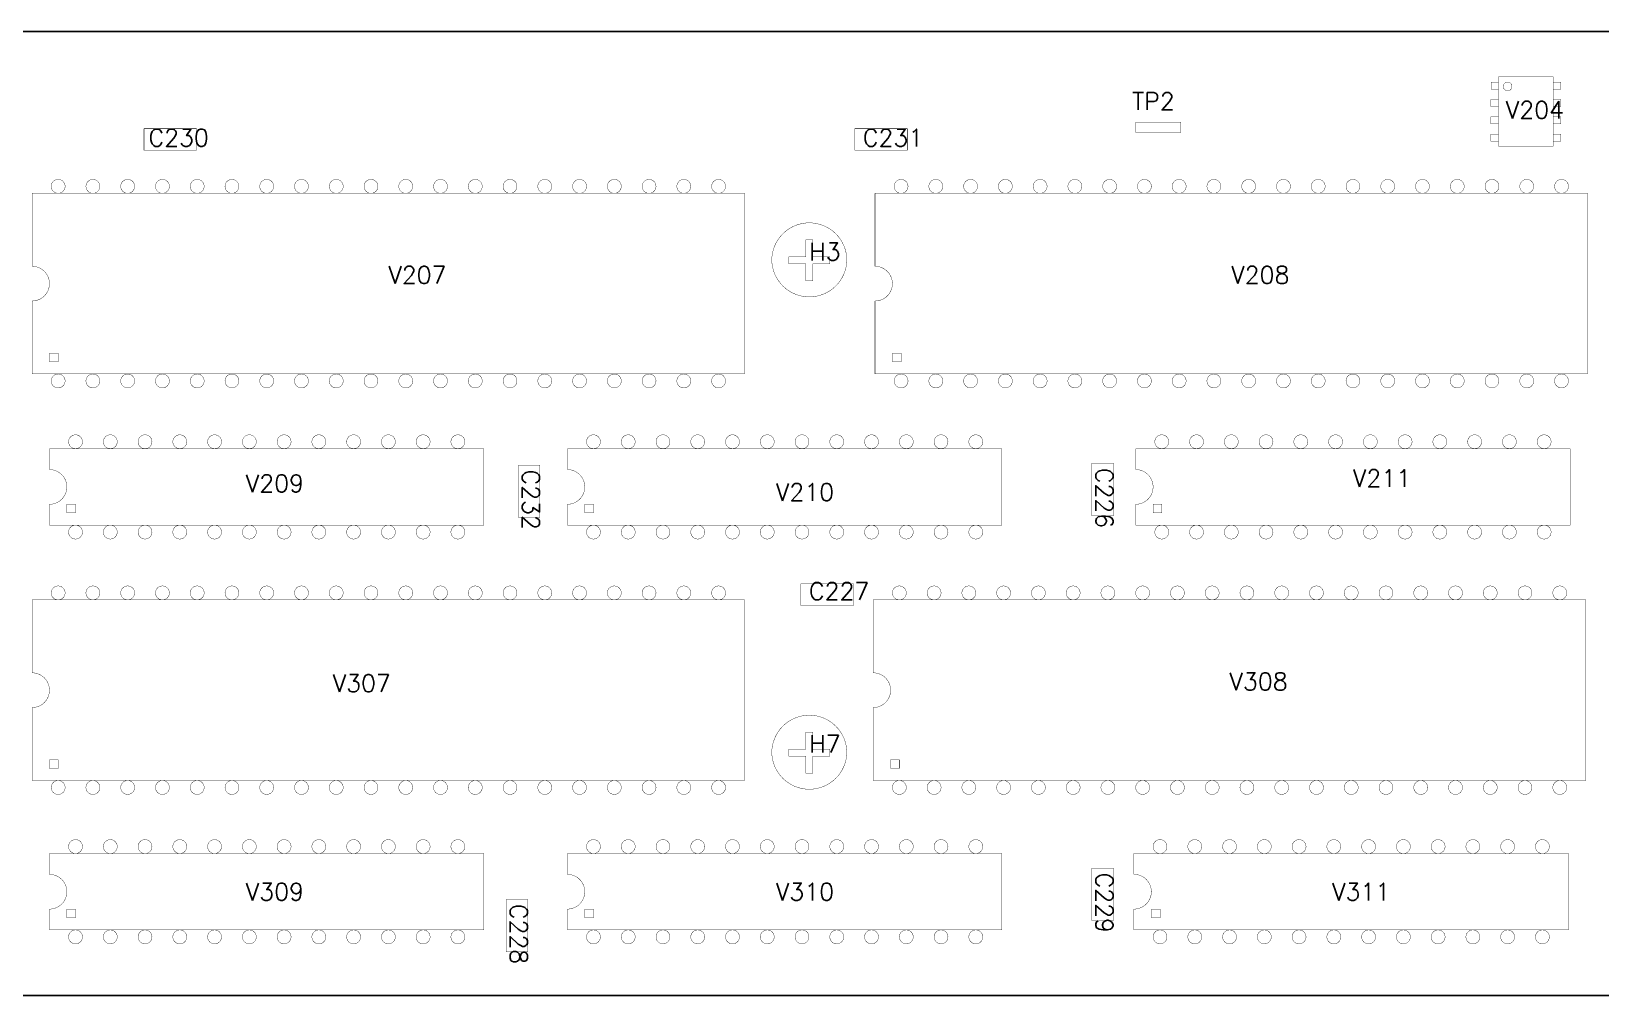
# Model space of a CAD drawing. Extents: x 2.2 to 14.8, y 5.5 to 8.3.
# Drawn here: x 5.733 to 10.248, y 5.501 to 8.276 of the extents above; entities that cross this region are included whole.
import ezdxf

# ---------------------------------------------------------------- set-up
doc = ezdxf.new("R2010")
doc.units = 0
doc.header["$LTSCALE"] = 25
doc.layers.get('0').update_dxf_attribs({"linetype": 'CONTINUOUS'})
for name, color, linetype in [('BOARD-OUTLINE', 1, 'CONTINUOUS'), ('COMP-MIN-OUTLINE-WIDTH-1', 1, 'CONTINUOUS'), ('COMP-MIN-OUTLINE-WIDTH-2', 1, 'CONTINUOUS'), ('COMPONENT-NAME-MIN', 1, 'CONTINUOUS')]:
    doc.layers.add(name, color=color, linetype=linetype)
doc.styles.get("Standard").update_dxf_attribs({"font": 'simplex'})

# ---------------------------------------------------------------- blocks, each defined once
blk = doc.blocks.new('DISC')
at = {"const_width": 0.5}
blk.add_lwpolyline([(0, 0.25, 1), (0, -0.25, 1)], format="xyb", close=True, dxfattribs=at)
blk = doc.blocks.new('385', base_point=(1.025, 1.025))
at = {"layer": 'COMP-MIN-OUTLINE-WIDTH-2', "const_width": 0.001}
for points in [[(1.007, 1.056), (1.158, 1.056)], [(1.007, 0.994), (1.007, 1.056)], [(1.158, 1.056), (1.158, 0.994)], [(1.158, 0.994), (1.007, 0.994)]]:
    blk.add_lwpolyline(points, dxfattribs=at)
at = {"layer": 'COMP-MIN-OUTLINE-WIDTH-2', "xscale": 0.001, "yscale": 0.001}
for p in [(1.007, 1.056), (1.007, 1.056), (1.158, 1.056), (1.007, 0.994), (1.158, 0.994)]:
    blk.add_blockref('DISC', p, dxfattribs=at)
blk = doc.blocks.new('0', base_point=(2.075, 2.075))
at = {"layer": 'COMP-MIN-OUTLINE-WIDTH-1', "const_width": 0.001}
for points in [[(2.183, 2.075, 1), (1.967, 2.075)], [(1.967, 2.075, 0.973), (2.183, 2.075, 1)]]:
    blk.add_lwpolyline(points, format="xyb", dxfattribs=at)
for points in [[(2.085, 2.134), (2.065, 2.134)], [(2.065, 2.134), (2.065, 2.085)], [(2.085, 2.085), (2.085, 2.134)], [(2.016, 2.085), (2.016, 2.065)], [(2.065, 2.085), (2.016, 2.085)], [(2.134, 2.085), (2.085, 2.085)], [(2.134, 2.065), (2.134, 2.085)], [(2.016, 2.065), (2.065, 2.065)], [(2.065, 2.065), (2.065, 2.016)], [(2.085, 2.016), (2.085, 2.065)], [(2.085, 2.065), (2.134, 2.065)], [(2.065, 2.016), (2.085, 2.016)]]:
    blk.add_lwpolyline(points, dxfattribs=at)
at = {"layer": 'COMP-MIN-OUTLINE-WIDTH-1', "xscale": 0.001, "yscale": 0.001}
for p in [(2.065, 2.134), (2.085, 2.134), (2.016, 2.085), (2.016, 2.085), (2.065, 2.085), (2.085, 2.085), (2.134, 2.085), (1.967, 2.075), (1.967, 2.075), (2.016, 2.065), (2.065, 2.065), (2.085, 2.065), (2.134, 2.065), (2.183, 2.075), (2.065, 2.016), (2.085, 2.016)]:
    blk.add_blockref('DISC', p, dxfattribs=at)
blk = doc.blocks.new('5166', base_point=(2.075, 2.075))
at = {"layer": 'COMP-MIN-OUTLINE-WIDTH-2', "const_width": 0.001}
for points in [[(2.01, 2.09), (2.01, 2.06)], [(2.14, 2.09), (2.01, 2.09)], [(2.14, 2.06), (2.14, 2.09)], [(2.01, 2.06), (2.14, 2.06)]]:
    blk.add_lwpolyline(points, dxfattribs=at)
at = {"layer": 'COMP-MIN-OUTLINE-WIDTH-2', "xscale": 0.001, "yscale": 0.001}
for p in [(2.01, 2.09), (2.01, 2.09), (2.14, 2.09), (2.01, 2.06), (2.14, 2.06)]:
    blk.add_blockref('DISC', p, dxfattribs=at)
blk = doc.blocks.new('1838', base_point=(1.025, 1.04))
at = {"layer": 'COMP-MIN-OUTLINE-WIDTH-1', "const_width": 0.001}
for points in [[(1, 1.211), (1.199, 1.211)], [(1, 1.054), (1, 1.211)], [(1.199, 1.211), (1.199, 1.054)], [(1.199, 1.054), (1, 1.054)]]:
    blk.add_lwpolyline(points, dxfattribs=at)
for points in [[(1.04, 1.08, 1), (1.015, 1.08)], [(1.015, 1.08, 1), (1.04, 1.08, 1)]]:
    blk.add_lwpolyline(points, format="xyb", dxfattribs=at)
at = {"layer": 'COMP-MIN-OUTLINE-WIDTH-2', "const_width": 0.001}
for points in [[(1.035, 1.233), (1.015, 1.233)], [(1.015, 1.233), (1.015, 1.211)], [(1.035, 1.211), (1.035, 1.233)], [(1.065, 1.211), (1.065, 1.233)], [(1.065, 1.233), (1.085, 1.233)], [(1.085, 1.233), (1.085, 1.211)], [(1.115, 1.211), (1.115, 1.233)], [(1.115, 1.233), (1.135, 1.233)], [(1.135, 1.233), (1.135, 1.211)], [(1.165, 1.211), (1.165, 1.233)], [(1.165, 1.233), (1.185, 1.233)], [(1.185, 1.233), (1.185, 1.211)], [(1.015, 1.054), (1.015, 1.033)], [(1.035, 1.033), (1.035, 1.054)], [(1.065, 1.054), (1.065, 1.032)], [(1.085, 1.032), (1.085, 1.054)], [(1.115, 1.054), (1.115, 1.032)], [(1.135, 1.032), (1.135, 1.054)], [(1.165, 1.054), (1.165, 1.032)], [(1.185, 1.032), (1.185, 1.054)], [(1.015, 1.033), (1.035, 1.033)], [(1.065, 1.032), (1.085, 1.032)], [(1.115, 1.032), (1.135, 1.032)], [(1.165, 1.032), (1.185, 1.032)]]:
    blk.add_lwpolyline(points, dxfattribs=at)
at = {"layer": 'COMP-MIN-OUTLINE-WIDTH-1', "xscale": 0.001, "yscale": 0.001}
for p in [(1, 1.211), (1, 1.211), (1.199, 1.211), (1, 1.054), (1.015, 1.08), (1.015, 1.08), (1.04, 1.08), (1.199, 1.054)]:
    blk.add_blockref('DISC', p, dxfattribs=at)
at = {"layer": 'COMP-MIN-OUTLINE-WIDTH-2', "xscale": 0.001, "yscale": 0.001}
for p in [(1.015, 1.233), (1.035, 1.233), (1.065, 1.233), (1.085, 1.233), (1.115, 1.233), (1.135, 1.233), (1.165, 1.233), (1.185, 1.233), (1.015, 1.211), (1.035, 1.211), (1.065, 1.211), (1.085, 1.211), (1.115, 1.211), (1.135, 1.211), (1.165, 1.211), (1.185, 1.211), (1.015, 1.054), (1.035, 1.054), (1.065, 1.054), (1.085, 1.054), (1.115, 1.054), (1.135, 1.054), (1.165, 1.054), (1.185, 1.054), (1.015, 1.033), (1.035, 1.033), (1.065, 1.032), (1.085, 1.032), (1.115, 1.032), (1.135, 1.032), (1.165, 1.032), (1.185, 1.032)]:
    blk.add_blockref('DISC', p, dxfattribs=at)
blk = doc.blocks.new('2469', base_point=(2.1, 2.05))
at = {"layer": 'COMP-MIN-OUTLINE-WIDTH-1', "const_width": 0.001}
for points in [[(4.075, 2.61), (2.025, 2.61)], [(2.025, 2.61), (2.025, 2.4)], [(4.075, 2.09), (4.075, 2.61)], [(2.025, 2.3), (2.025, 2.09)], [(2.075, 2.125), (2.075, 2.15)], [(2.075, 2.15), (2.1, 2.15)], [(2.1, 2.125), (2.075, 2.125)], [(2.1, 2.15), (2.1, 2.125)], [(2.025, 2.09), (4.075, 2.09)]]:
    blk.add_lwpolyline(points, dxfattribs=at)
blk.add_lwpolyline([(2.025, 2.3, 1), (2.025, 2.4)], format="xyb", dxfattribs=at)
at = {"layer": 'COMP-MIN-OUTLINE-WIDTH-2', "const_width": 0.001}
for points in [[(2.12, 2.63, 1), (2.08, 2.63, 1)], [(2.08, 2.63, 1), (2.12, 2.63)], [(2.22, 2.63, 1), (2.18, 2.63, 1)], [(2.18, 2.63, 1), (2.22, 2.63)], [(2.32, 2.63, 1), (2.28, 2.63, 1)], [(2.28, 2.63, 1), (2.32, 2.63)], [(2.42, 2.63, 1), (2.38, 2.63, 1)], [(2.38, 2.63, 1), (2.42, 2.63)], [(2.52, 2.63, 1), (2.48, 2.63, 1)], [(2.48, 2.63, 1), (2.52, 2.63)], [(2.62, 2.63, 1), (2.58, 2.63, 1)], [(2.58, 2.63, 1), (2.62, 2.63)], [(2.72, 2.63, 1), (2.68, 2.63, 1)], [(2.68, 2.63, 1), (2.72, 2.63)], [(2.82, 2.63, 1), (2.78, 2.63, 1)], [(2.78, 2.63, 1), (2.82, 2.63)], [(2.92, 2.63, 1), (2.88, 2.63, 1)], [(2.88, 2.63, 1), (2.92, 2.63)], [(3.02, 2.63, 1), (2.98, 2.63, 1)], [(2.98, 2.63, 1), (3.02, 2.63)], [(3.12, 2.63, 1), (3.08, 2.63, 1)], [(3.08, 2.63, 1), (3.12, 2.63)], [(3.22, 2.63, 1), (3.18, 2.63, 1)], [(3.18, 2.63, 1), (3.22, 2.63)], [(3.32, 2.63, 1), (3.28, 2.63, 1)], [(3.28, 2.63, 1), (3.32, 2.63)], [(3.42, 2.63, 1), (3.38, 2.63, 1)], [(3.38, 2.63, 1), (3.42, 2.63)], [(3.52, 2.63, 1), (3.48, 2.63, 1)], [(3.48, 2.63, 1), (3.52, 2.63)], [(3.62, 2.63, 1), (3.58, 2.63, 1)], [(3.58, 2.63, 1), (3.62, 2.63)], [(3.72, 2.63, 1), (3.68, 2.63, 1)], [(3.68, 2.63, 1), (3.72, 2.63)], [(3.82, 2.63, 1), (3.78, 2.63, 1)], [(3.78, 2.63, 1), (3.82, 2.63)], [(3.92, 2.63, 1), (3.88, 2.63, 1)], [(3.88, 2.63, 1), (3.92, 2.63)], [(4.02, 2.63, 1), (3.98, 2.63, 1)], [(3.98, 2.63, 1), (4.02, 2.63)], [(2.12, 2.07, 1), (2.08, 2.07)], [(2.22, 2.07, 1), (2.18, 2.07)], [(2.32, 2.07, 1), (2.28, 2.07)], [(2.42, 2.07, 1), (2.38, 2.07)], [(2.52, 2.07, 1), (2.48, 2.07)], [(2.62, 2.07, 1), (2.58, 2.07)], [(2.72, 2.07, 1), (2.68, 2.07)], [(2.82, 2.07, 1), (2.78, 2.07)], [(2.92, 2.07, 1), (2.88, 2.07)], [(3.02, 2.07, 1), (2.98, 2.07)], [(3.12, 2.07, 1), (3.08, 2.07)], [(3.22, 2.07, 1), (3.18, 2.07)], [(3.32, 2.07, 1), (3.28, 2.07)], [(3.42, 2.07, 1), (3.38, 2.07)], [(3.52, 2.07, 1), (3.48, 2.07)], [(3.62, 2.07, 1), (3.58, 2.07)], [(3.72, 2.07, 1), (3.68, 2.07)], [(3.82, 2.07, 1), (3.78, 2.07)], [(3.92, 2.07, 1), (3.88, 2.07)], [(4.02, 2.07, 1), (3.98, 2.07)], [(2.08, 2.07, 1), (2.12, 2.07, 1)], [(2.18, 2.07, 1), (2.22, 2.07, 1)], [(2.28, 2.07, 1), (2.32, 2.07, 1)], [(2.38, 2.07, 1), (2.42, 2.07, 1)], [(2.48, 2.07, 1), (2.52, 2.07, 1)], [(2.58, 2.07, 1), (2.62, 2.07, 1)], [(2.68, 2.07, 1), (2.72, 2.07, 1)], [(2.78, 2.07, 1), (2.82, 2.07, 1)], [(2.88, 2.07, 1), (2.92, 2.07, 1)], [(2.98, 2.07, 1), (3.02, 2.07, 1)], [(3.08, 2.07, 1), (3.12, 2.07, 1)], [(3.18, 2.07, 1), (3.22, 2.07, 1)], [(3.28, 2.07, 1), (3.32, 2.07, 1)], [(3.38, 2.07, 1), (3.42, 2.07, 1)], [(3.48, 2.07, 1), (3.52, 2.07, 1)], [(3.58, 2.07, 1), (3.62, 2.07, 1)], [(3.68, 2.07, 1), (3.72, 2.07, 1)], [(3.78, 2.07, 1), (3.82, 2.07, 1)], [(3.88, 2.07, 1), (3.92, 2.07, 1)], [(3.98, 2.07, 1), (4.02, 2.07, 1)]]:
    blk.add_lwpolyline(points, format="xyb", dxfattribs=at)
at = {"layer": 'COMP-MIN-OUTLINE-WIDTH-1', "xscale": 0.001, "yscale": 0.001}
for p in [(2.025, 2.61), (4.075, 2.61), (2.025, 2.4), (2.025, 2.4), (2.025, 2.3), (2.025, 2.3), (2.075, 2.15), (2.075, 2.125), (2.075, 2.125), (2.1, 2.15), (2.1, 2.125), (2.025, 2.09), (4.075, 2.09)]:
    blk.add_blockref('DISC', p, dxfattribs=at)
at = {"layer": 'COMP-MIN-OUTLINE-WIDTH-2', "xscale": 0.001, "yscale": 0.001}
for p in [(2.08, 2.63), (2.12, 2.63), (2.12, 2.63), (2.18, 2.63), (2.22, 2.63), (2.22, 2.63), (2.28, 2.63), (2.32, 2.63), (2.32, 2.63), (2.38, 2.63), (2.42, 2.63), (2.42, 2.63), (2.48, 2.63), (2.52, 2.63), (2.52, 2.63), (2.58, 2.63), (2.62, 2.63), (2.62, 2.63), (2.68, 2.63), (2.72, 2.63), (2.72, 2.63), (2.78, 2.63), (2.82, 2.63), (2.82, 2.63), (2.88, 2.63), (2.92, 2.63), (2.92, 2.63), (2.98, 2.63), (3.02, 2.63), (3.02, 2.63), (3.08, 2.63), (3.12, 2.63), (3.12, 2.63), (3.18, 2.63), (3.22, 2.63), (3.22, 2.63), (3.28, 2.63), (3.32, 2.63), (3.32, 2.63), (3.38, 2.63), (3.42, 2.63), (3.42, 2.63), (3.48, 2.63), (3.52, 2.63), (3.52, 2.63), (3.58, 2.63), (3.62, 2.63), (3.62, 2.63), (3.68, 2.63), (3.72, 2.63), (3.72, 2.63), (3.78, 2.63), (3.82, 2.63), (3.82, 2.63), (3.88, 2.63), (3.92, 2.63), (3.92, 2.63), (3.98, 2.63), (4.02, 2.63), (4.02, 2.63), (2.08, 2.07), (2.08, 2.07), (2.12, 2.07), (2.18, 2.07), (2.18, 2.07), (2.22, 2.07), (2.28, 2.07), (2.28, 2.07), (2.32, 2.07), (2.38, 2.07), (2.38, 2.07), (2.42, 2.07), (2.48, 2.07), (2.48, 2.07), (2.52, 2.07), (2.58, 2.07), (2.58, 2.07), (2.62, 2.07), (2.68, 2.07), (2.68, 2.07), (2.72, 2.07), (2.78, 2.07), (2.78, 2.07), (2.82, 2.07), (2.88, 2.07), (2.88, 2.07), (2.92, 2.07), (2.98, 2.07), (2.98, 2.07), (3.02, 2.07), (3.08, 2.07), (3.08, 2.07), (3.12, 2.07), (3.18, 2.07), (3.18, 2.07), (3.22, 2.07), (3.28, 2.07), (3.28, 2.07), (3.32, 2.07), (3.38, 2.07), (3.38, 2.07), (3.42, 2.07), (3.48, 2.07), (3.48, 2.07), (3.52, 2.07), (3.58, 2.07), (3.58, 2.07), (3.62, 2.07), (3.68, 2.07), (3.68, 2.07), (3.72, 2.07), (3.78, 2.07), (3.78, 2.07), (3.82, 2.07), (3.88, 2.07), (3.88, 2.07), (3.92, 2.07), (3.98, 2.07), (3.98, 2.07), (4.02, 2.07)]:
    blk.add_blockref('DISC', p, dxfattribs=at)
blk = doc.blocks.new('3055', base_point=(2.1, 2.05))
at = {"layer": 'COMP-MIN-OUTLINE-WIDTH-1', "const_width": 0.001}
for points in [[(3.275, 2.31), (2.025, 2.31)], [(2.025, 2.31), (2.025, 2.25)], [(3.275, 2.09), (3.275, 2.31)], [(2.025, 2.15), (2.025, 2.09)], [(2.075, 2.125), (2.075, 2.15)], [(2.075, 2.15), (2.1, 2.15)], [(2.1, 2.125), (2.075, 2.125)], [(2.1, 2.15), (2.1, 2.125)], [(2.025, 2.09), (3.275, 2.09)]]:
    blk.add_lwpolyline(points, dxfattribs=at)
blk.add_lwpolyline([(2.025, 2.25, -1), (2.025, 2.15)], format="xyb", dxfattribs=at)
at = {"layer": 'COMP-MIN-OUTLINE-WIDTH-2', "const_width": 0.001}
for points in [[(2.12, 2.33, 1), (2.08, 2.33, 1)], [(2.22, 2.33, 1), (2.18, 2.33, 1)], [(2.32, 2.33, 1), (2.28, 2.33, 1)], [(2.42, 2.33, 1), (2.38, 2.33, 1)], [(2.52, 2.33, 1), (2.48, 2.33, 1)], [(2.62, 2.33, 1), (2.58, 2.33, 1)], [(2.72, 2.33, 1), (2.68, 2.33, 1)], [(2.82, 2.33, 1), (2.78, 2.33, 1)], [(2.92, 2.33, 1), (2.88, 2.33, 1)], [(3.02, 2.33, 1), (2.98, 2.33, 1)], [(3.12, 2.33, 1), (3.08, 2.33, 1)], [(3.22, 2.33, 1), (3.18, 2.33, 1)], [(2.08, 2.33, 1), (2.12, 2.33)], [(2.18, 2.33, 1), (2.22, 2.33)], [(2.28, 2.33, 1), (2.32, 2.33)], [(2.38, 2.33, 1), (2.42, 2.33)], [(2.48, 2.33, 1), (2.52, 2.33)], [(2.58, 2.33, 1), (2.62, 2.33)], [(2.68, 2.33, 1), (2.72, 2.33)], [(2.78, 2.33, 1), (2.82, 2.33)], [(2.88, 2.33, 1), (2.92, 2.33)], [(2.98, 2.33, 1), (3.02, 2.33)], [(3.08, 2.33, 1), (3.12, 2.33)], [(3.18, 2.33, 1), (3.22, 2.33)], [(2.12, 2.07, 1), (2.08, 2.07)], [(2.22, 2.07, 1), (2.18, 2.07)], [(2.32, 2.07, 1), (2.28, 2.07)], [(2.42, 2.07, 1), (2.38, 2.07)], [(2.52, 2.07, 1), (2.48, 2.07)], [(2.62, 2.07, 1), (2.58, 2.07)], [(2.72, 2.07, 1), (2.68, 2.07)], [(2.82, 2.07, 1), (2.78, 2.07)], [(2.92, 2.07, 1), (2.88, 2.07)], [(3.02, 2.07, 1), (2.98, 2.07)], [(3.12, 2.07, 1), (3.08, 2.07)], [(3.22, 2.07, 1), (3.18, 2.07)], [(2.08, 2.07, 1), (2.12, 2.07, 1)], [(2.18, 2.07, 1), (2.22, 2.07, 1)], [(2.28, 2.07, 1), (2.32, 2.07, 1)], [(2.38, 2.07, 1), (2.42, 2.07, 1)], [(2.48, 2.07, 1), (2.52, 2.07, 1)], [(2.58, 2.07, 1), (2.62, 2.07, 1)], [(2.68, 2.07, 1), (2.72, 2.07, 1)], [(2.78, 2.07, 1), (2.82, 2.07, 1)], [(2.88, 2.07, 1), (2.92, 2.07, 1)], [(2.98, 2.07, 1), (3.02, 2.07, 1)], [(3.08, 2.07, 1), (3.12, 2.07, 1)], [(3.18, 2.07, 1), (3.22, 2.07, 1)]]:
    blk.add_lwpolyline(points, format="xyb", dxfattribs=at)
at = {"layer": 'COMP-MIN-OUTLINE-WIDTH-1', "xscale": 0.001, "yscale": 0.001}
for p in [(2.025, 2.31), (3.275, 2.31), (2.025, 2.25), (2.025, 2.25), (2.025, 2.15), (2.025, 2.15), (2.075, 2.15), (2.075, 2.125), (2.075, 2.125), (2.1, 2.15), (2.1, 2.125), (2.025, 2.09), (3.275, 2.09)]:
    blk.add_blockref('DISC', p, dxfattribs=at)
at = {"layer": 'COMP-MIN-OUTLINE-WIDTH-2', "xscale": 0.001, "yscale": 0.001}
for p in [(2.08, 2.33), (2.12, 2.33), (2.12, 2.33), (2.18, 2.33), (2.22, 2.33), (2.22, 2.33), (2.28, 2.33), (2.32, 2.33), (2.32, 2.33), (2.38, 2.33), (2.42, 2.33), (2.42, 2.33), (2.48, 2.33), (2.52, 2.33), (2.52, 2.33), (2.58, 2.33), (2.62, 2.33), (2.62, 2.33), (2.68, 2.33), (2.72, 2.33), (2.72, 2.33), (2.78, 2.33), (2.82, 2.33), (2.82, 2.33), (2.88, 2.33), (2.92, 2.33), (2.92, 2.33), (2.98, 2.33), (3.02, 2.33), (3.02, 2.33), (3.08, 2.33), (3.12, 2.33), (3.12, 2.33), (3.18, 2.33), (3.22, 2.33), (3.22, 2.33), (2.08, 2.07), (2.08, 2.07), (2.12, 2.07), (2.18, 2.07), (2.18, 2.07), (2.22, 2.07), (2.28, 2.07), (2.28, 2.07), (2.32, 2.07), (2.38, 2.07), (2.38, 2.07), (2.42, 2.07), (2.48, 2.07), (2.48, 2.07), (2.52, 2.07), (2.58, 2.07), (2.58, 2.07), (2.62, 2.07), (2.68, 2.07), (2.68, 2.07), (2.72, 2.07), (2.78, 2.07), (2.78, 2.07), (2.82, 2.07), (2.88, 2.07), (2.88, 2.07), (2.92, 2.07), (2.98, 2.07), (2.98, 2.07), (3.02, 2.07), (3.08, 2.07), (3.08, 2.07), (3.12, 2.07), (3.18, 2.07), (3.18, 2.07), (3.22, 2.07)]:
    blk.add_blockref('DISC', p, dxfattribs=at)

msp = doc.modelspace()

# ---------------------------------------------------------------- linework, layer by layer
at = {"layer": 'BOARD-OUTLINE'}
msp.add_lwpolyline([(2.243, 5.501), (2.243, 8.276), (13.973, 8.276), (13.973, 5.501), (2.239, 5.501)], dxfattribs=at)

# ---------------------------------------------------------------- block references
for name, p, rotation in [('1838', (9.94, 8.12), 270), ('385', (8.235, 7.965), 180), ('385', (7.165, 7.01), 270), ('385', (8.815, 7.015), 270), ('385', (8.08, 6.655), 180), ('385', (8.815, 5.85), 270), ('385', (7.13, 5.645), 90)]:
    msp.add_blockref(name, p, dxfattribs=dict(rotation=rotation))
for name, p in [('385', (6.075, 7.965)), ('5166', (8.975, 8)), ('2469', (5.81, 7.25)), ('2469', (8.235, 7.25)), ('0', (7.971, 7.617)), ('3055', (5.86, 6.815)), ('3055', (7.35, 6.815)), ('3055', (8.985, 6.815)), ('2469', (5.81, 6.08)), ('2469', (8.23, 6.08)), ('0', (7.971, 6.2)), ('3055', (5.86, 5.65)), ('3055', (7.35, 5.65)), ('3055', (8.98, 5.65))]:
    msp.add_blockref(name, p)

# ---------------------------------------------------------------- texts
at = {"layer": 'COMPONENT-NAME-MIN'}
for s, p in [('TP2', (8.9, 8.05)), ('V204', (9.975, 8.025)), ('C230', (6.07, 7.945)), ('C231', (8.125, 7.945)), ('H3', (7.971, 7.617)), ('V207', (6.76, 7.55)), ('V208', (9.185, 7.55)), ('V209', (6.35, 6.95)), ('V211', (9.535, 6.965)), ('V210', (7.875, 6.925)), ('C227', (7.97, 6.64)), ('V307', (6.6, 6.375)), ('V308', (9.18, 6.38)), ('H7', (7.971, 6.201)), ('V309', (6.35, 5.775)), ('V310', (7.875, 5.775)), ('V311', (9.475, 5.775))]:
    msp.add_text(s, height=0.05, dxfattribs=at).set_placement(p)
for s, p in [('C232', (7.145, 7.015)), ('C226', (8.795, 7.02)), ('C229', (8.795, 5.855)), ('C228', (7.11, 5.765))]:
    msp.add_text(s, height=0.05, rotation=270, dxfattribs=at).set_placement(p)

doc.saveas('drawing.dxf')
